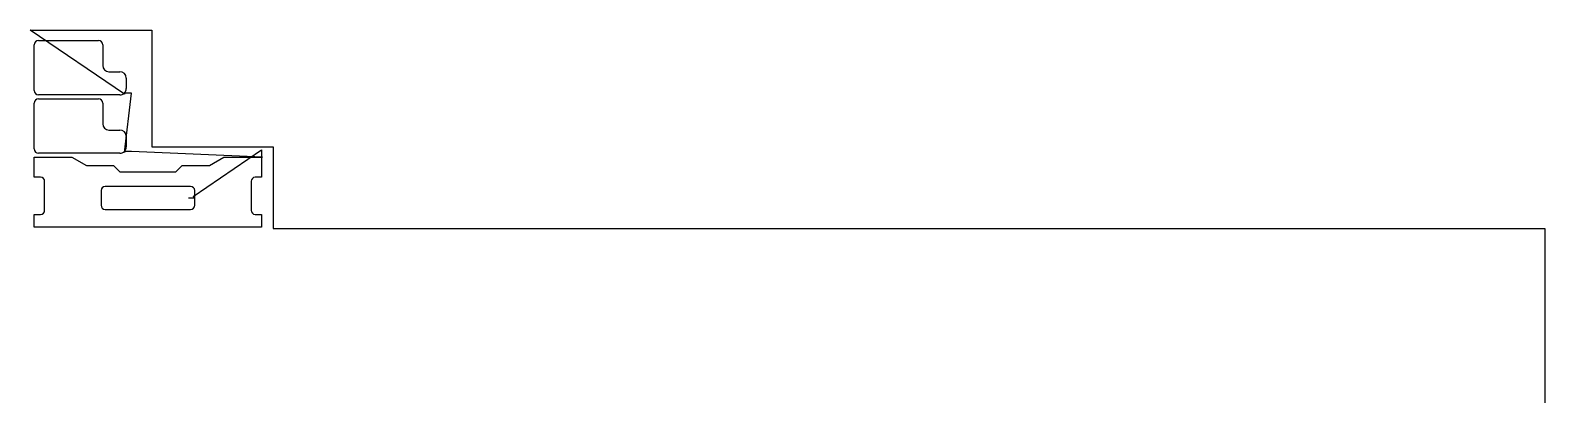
# Model space of a CAD drawing. Header units: metres. Extents: x 0 to 7270, y 0 to 1787.
import ezdxf

# ---------------------------------------------------------------- set-up
doc = ezdxf.new("R2010")
doc.units = ezdxf.units.M

msp = doc.modelspace()

# ---------------------------------------------------------------- linework, layer by layer
at = {"layer": 'TOOL_0'}
for p, q in [((451.495, 1480.609), (0.001, 1786.618)), ((0.001, 1786.618), (1.001, 1786.618)), ((1.001, 1786.618), (0.001, 1786.618)), ((0.001, 1786.618), (1.001, 1786.618)), ((1.001, 1786.618), (583.057, 1786.618)), ((583.057, 1786.618), (583.057, 1227.73)), ((19.001, 1497.353), (19.001, 1717.353)), ((39.751, 1738.103), (326.751, 1738.103)), ((347.501, 1717.353), (347.501, 1617.353)), ((376.751, 1588.103), (429.751, 1588.103)), ((460.501, 1557.353), (460.501, 1507.353)), ((429.751, 1476.603), (39.751, 1476.603)), ((39.751, 1458.132), (326.751, 1458.132)), ((451.495, 1200.638), (486.495, 1485.609)), ((486.495, 1485.609), (451.495, 1485.609)), ((451.495, 1485.609), (451.495, 1480.609)), ((19.001, 1217.382), (19.001, 1437.382)), ((347.501, 1437.382), (347.501, 1337.382)), ((376.751, 1308.132), (429.751, 1308.132)), ((460.501, 1277.382), (460.501, 1227.382)), ((19, 1081.726), (19, 1178.226)), ((19, 1178.226), (199.951, 1178.226)), ((429.751, 1196.632), (39.751, 1196.632)), ((199.951, 1178.226), (269.233, 1138.226)), ((486.495, 1205.638), (451.495, 1205.638)), ((451.495, 1205.638), (451.495, 1200.638)), ((1115.501, 1178.226), (486.495, 1205.638)), ((583.057, 1227.73), (1165.948, 1227.73)), ((782.679, 989.547), (1110.5, 1213.226)), ((860.268, 1138.226), (929.55, 1178.226)), ((929.55, 1178.226), (1110.501, 1178.226)), ((1110.5, 1213.226), (1110.5, 1178.226)), ((1110.5, 1178.226), (1110.5, 1081.726)), ((1110.501, 1178.226), (1115.501, 1178.226)), ((1165.948, 1227.73), (1165.948, 835.811)), ((269.233, 1138.226), (400.061, 1138.226)), ((400.061, 1138.226), (430.061, 1108.226)), ((430.061, 1108.226), (699.44, 1108.226)), ((699.44, 1108.226), (729.44, 1138.226)), ((729.44, 1138.226), (860.268, 1138.226)), ((49.75, 1081.726), (19, 1081.726)), ((69, 922.476), (69, 1062.476)), ((769.75, 1037.476), (359.75, 1037.476)), ((1060.5, 1062.476), (1060.5, 922.476)), ((1110.5, 1081.726), (1079.75, 1081.726)), ((339.75, 1017.476), (339.75, 947.476)), ((759.75, 982.476), (789.75, 982.476)), ((789.75, 982.476), (782.679, 989.547)), ((789.75, 982.476), (789.75, 1017.476)), ((789.75, 947.476), (789.75, 982.476)), ((19, 841.726), (19, 903.226)), ((19, 903.226), (49.75, 903.226)), ((359.75, 927.476), (769.75, 927.476)), ((1079.75, 903.226), (1110.5, 903.226)), ((1110.5, 903.226), (1110.5, 841.726)), ((1110.5, 841.726), (19, 841.726)), ((1165.948, 835.811), (7269.828, 835.811)), ((7269.828, 835.811), (7269.828, 0.999)), ((7269.828, 0.999), (7269.828, -0.001))]:
    msp.add_line(p, q, dxfattribs=at)
for centre, radius, start, end in [((39.751, 1717.353), 20.75, 90, 180), ((326.751, 1717.353), 20.75, 0, 90), ((376.751, 1617.353), 29.25, 180, 270), ((429.751, 1557.353), 30.75, 0, 90), ((39.751, 1497.353), 20.75, 180, 270), ((39.751, 1437.382), 20.75, 90, 180), ((326.751, 1437.382), 20.75, 0, 90), ((429.751, 1507.353), 30.751, 270, 315), ((429.751, 1507.353), 30.75, 315, 0), ((376.751, 1337.382), 29.25, 180, 270), ((429.751, 1277.382), 30.75, 0, 90), ((39.751, 1217.382), 20.75, 180, 270), ((429.751, 1227.382), 30.751, 270, 315), ((429.751, 1227.382), 30.75, 315, 0), ((49.75, 1062.476), 19.25, 0, 90), ((359.75, 1017.476), 20, 90, 180), ((769.75, 1017.476), 20, 0, 90), ((1079.75, 1062.476), 19.25, 90, 180), ((359.75, 947.476), 20, 180, 270), ((769.75, 947.476), 20, 270, 0), ((49.75, 922.476), 19.25, 270, 0), ((1079.75, 922.476), 19.25, 180, 270)]:
    msp.add_arc(centre, radius, start, end, dxfattribs=at)

doc.saveas('drawing.dxf')
